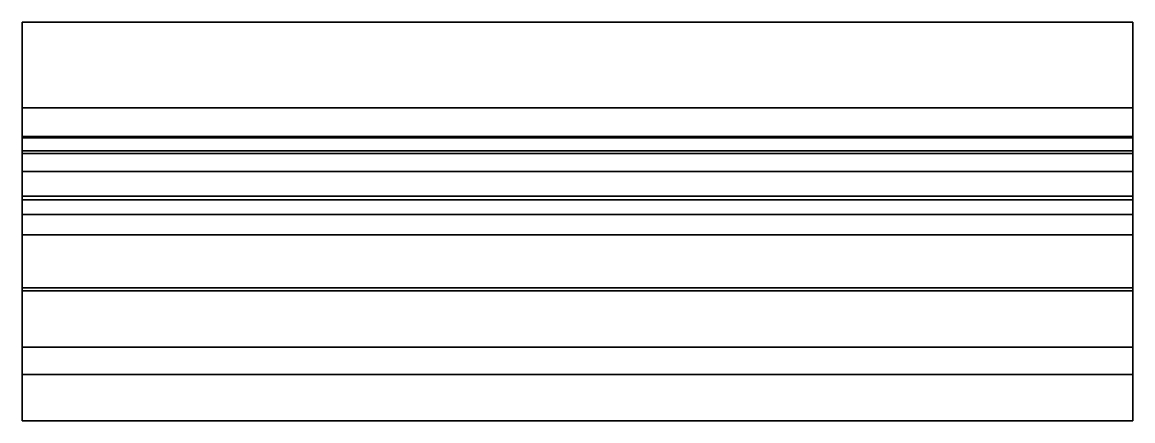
# Model space of a CAD drawing. Extents: x -35 to 35.1, y -25.2 to 0.
import ezdxf

# ---------------------------------------------------------------- set-up
doc = ezdxf.new("R2010")
doc.units = 0
doc.layers.add('METAL', color=190, linetype='CONTINUOUS')

msp = doc.modelspace()

# ---------------------------------------------------------------- meshes
at = {"layer": 'METAL'}
mesh = msp.add_polyface(dxfattribs=at)
corners = [(-35, 0, -13.358), (-35, 0, -13.358), (-35, 0, -24.54), (-35, 0, -24.54), (-35, 0, 20.185), (-35, 0, 20.185), (-35, 0, 20.185), (-35, 0, 9.004), (-35, 0, 9.004), (-35, 0, -2.177), (-35, 0, -2.177), (35.092, 0, -13.358), (35.092, 0, -13.358), (35.092, 0, -24.54), (35.092, 0, -24.54), (35.092, 0, -2.177), (35.092, 0, -2.177), (35.092, 0, 20.185), (35.092, 0, 20.185), (35.092, 0, 20.185), (35.092, 0, 9.004), (35.092, 0, 9.004), (-35, -5.394, -25.756), (-35, -5.394, -25.756), (35.092, -5.394, -25.756), (35.092, -5.394, -25.756), (-35, -7.205, 9.004), (-35, -7.205, 9.004), (35.092, -7.205, 9.004), (35.092, -7.205, 9.004), (-35, -7.308, 20.185), (-35, -7.308, 20.185), (-35, -7.308, 20.185), (35.092, -7.308, 20.185), (35.092, -7.308, 20.185), (35.092, -7.308, 20.185), (-35, -8.123, -2.177), (-35, -8.123, -2.177), (35.092, -8.123, -2.177), (35.092, -8.123, -2.177), (-35, -8.294, -35.905), (-35, -8.294, -35.905), (35.092, -8.294, -35.905), (35.092, -8.294, -35.905), (-35, -9.432, -13.358), (-35, -9.432, -13.358), (35.092, -9.432, -13.358), (35.092, -9.432, -13.358), (-35, -10.98, -24.54), (-35, -10.98, -24.54), (35.092, -10.98, -24.54), (35.092, -10.98, -24.54), (-35, -11.204, -25.756), (-35, -11.204, -25.756), (35.092, -11.204, -25.756), (35.092, -11.204, -25.756), (-35, -12.136, -47.27), (-35, -12.136, -47.27), (35.092, -12.136, -47.27), (35.092, -12.136, -47.27), (-35, -13.416, -35.905), (-35, -13.416, -35.905), (35.092, -13.416, -35.905), (35.092, -13.416, -35.905), (-35, -16.765, -58.635), (-35, -16.765, -58.635), (35.092, -16.765, -58.635), (35.092, -16.765, -58.635), (-35, -16.96, -47.27), (-35, -16.96, -47.27), (35.092, -16.96, -47.27), (35.092, -16.96, -47.27), (-35, -20.504, -58.635), (-35, -20.504, -58.635), (35.092, -20.504, -58.635), (35.092, -20.504, -58.635), (-35, -22.226, -70), (-35, -22.226, -70), (-35, -22.226, -70), (35.092, -22.226, -70), (35.092, -22.226, -70), (35.092, -22.226, -70), (-35, -25.157, -70), (-35, -25.157, -70), (-35, -25.157, -70), (35.092, -25.157, -70), (35.092, -25.157, -70), (35.092, -25.157, -70)]
mesh.append_faces([[corners[k] for k in face] for face in [(56, 58, 66, 64), (71, 69, 73, 75), (78, 80, 85, 83), (67, 59, 70, 74), (18, 6, 31, 33), (10, 36, 26, 8), (9, 15, 11, 0), (39, 37, 45, 47), (12, 16, 38, 46), (57, 68, 60, 41), (22, 24, 42, 40), (40, 42, 58, 56), (79, 76, 64, 66), (55, 53, 61, 63), (63, 61, 69, 71), (84, 87, 75, 73), (43, 25, 54, 62), (59, 43, 62, 70), (74, 86, 81, 67), (77, 82, 72, 65), (65, 72, 68, 57), (52, 23, 41, 60), (2, 13, 24, 22), (51, 49, 53, 55), (25, 14, 50, 54), (48, 3, 23, 52), (3, 48, 44, 1), (1, 44, 36, 10), (30, 5, 8, 26), (4, 17, 20, 7), (7, 20, 15, 9), (13, 2, 0, 11), (35, 32, 27, 29), (29, 27, 37, 39), (49, 51, 47, 45), (21, 19, 34, 28), (16, 21, 28, 38), (46, 50, 14, 12)]])

doc.saveas('drawing.dxf')
